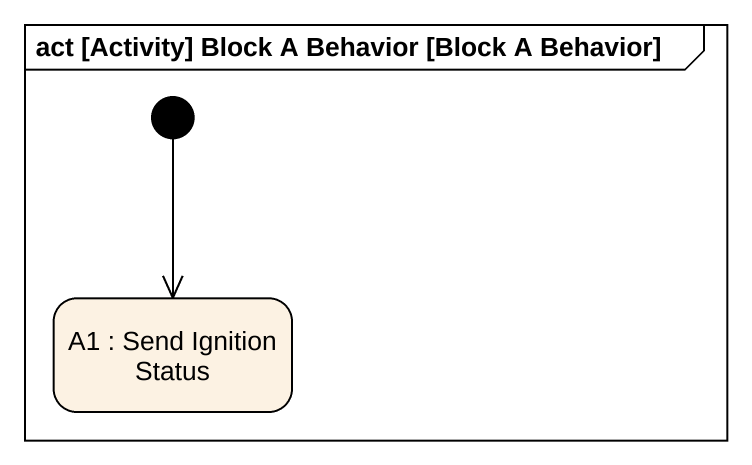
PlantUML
@startuml
mainframe act [Activity] Block A Behavior [Block A Behavior]
hide empty description
state "A1 : Send Ignition Status" as A1
[*] --> A1
@enduml
